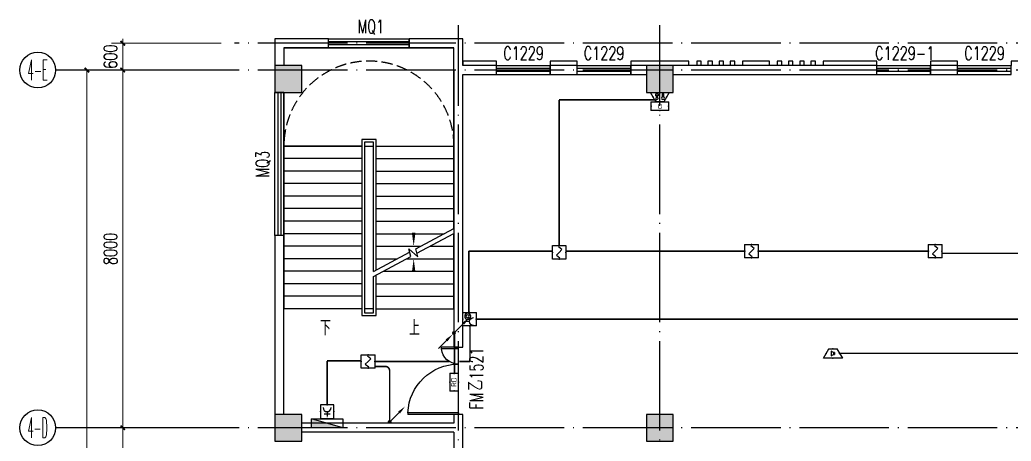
# Model space of a CAD drawing. Extents: x -124594 to 516503, y -3148 to 203159.
# Drawn here: x 263558 to 285708, y 33839 to 43262 of the extents above; entities that cross this region are included whole.
import ezdxf
from ezdxf.enums import TextEntityAlignment as Align

# ---------------------------------------------------------------- set-up
doc = ezdxf.new("R2010")
doc.units = 0
doc.header["$LTSCALE"] = 1000
doc.header["$MEASUREMENT"] = 0
doc.linetypes.add('DASH', pattern=[0.35, 0.25, -0.1])
doc.linetypes.add('DOTE', pattern=[2.42, 2, -0.2, 0.02, -0.2])
for name, color, linetype in [('AXIS', 3, 'Continuous'), ('AXIS_TEXT', 7, 'Continuous'), ('COLUMN', 9, 'Continuous'), ('DIM_SYMB', 3, 'Continuous'), ('DOOR_FIRE', 4, 'Continuous'), ('DOOR_FIRE_TEXT', 7, 'Continuous'), ('EQUIP-消防', 3, 'Continuous'), ('EQUIP_消火栓', 7, 'Continuous'), ('J-AXIS-轴线', 1, 'DOTE'), ('J-DOOR-窗', 8, 'Continuous'), ('J-STAIR-楼梯', 142, 'Continuous'), ('J-WALL-墙体', 2, 'Continuous'), ('LWIRE', 4, 'Continuous'), ('PUB_HATCH', 8, 'Continuous'), ('WINDOW_TEXT', 7, 'Continuous'), ('WIRE-消防', 222, 'Continuous'), ('WIRE-消防广播', 4, 'TG_BC'), ('WIRE-消防火灾监控', 6, 'Continuous'), ('WIRE-消防电话', 4, 'TG_F'), ('装饰柱', 7, 'Continuous')]:
    doc.layers.add(name, color=color, linetype=linetype)
doc.layers.add('建筑底图', color=8, linetype='Continuous', lineweight=5)
doc.styles.add('_TCH_AXIS', font='COMPLEX', dxfattribs={"bigfont": 'GBCBIG'})
doc.styles.add('_TCH_DIM', font='SIMPLEX', dxfattribs={"bigfont": 'GBCBIG'})
doc.styles.add('_TCH_DIM_T3', font='SIMPLEX', dxfattribs={"width": 0.705882, "bigfont": 'GBCBIG'})
doc.styles.add('_TCH_WINDOW', font='SIMPLEX', dxfattribs={"height": 3.5, "bigfont": 'GBCBIG'})
doc.styles.add('_TEL_ATTDEF', font='GBENOR', dxfattribs={"width": 0.8, "height": 3, "bigfont": 'GBCBIG'})
doc.styles.add('COMPLEX', font='COMPLEX')
doc.styles.get("Standard").update_dxf_attribs({"font": 'gbenor.shx', "bigfont": 'gbcbig.shx'})
doc.styles.add('TG_LINETYPE', font='SIMPLEX', dxfattribs={"width": 0.8, "height": 3, "bigfont": 'HZTXT'})
doc.linetypes.add('TG_BC', pattern='A,2,-0.85,["BC",TG_LINETYPE,S=0.1,R=0,X=-0.65,Y=-0.15],0', length=2.85)
doc.linetypes.add('TG_F', pattern='A,2,-0.4,["F",TG_LINETYPE,S=0.1,R=0,X=-0.28,Y=-0.15],0', length=2.4)
doc.dimstyles.new('_TCH_ARCH&&100', dxfattribs={"dimtxt": 297.5, "dimasz": 100, "dimexe": 250, "dimexo": 300, "dimgap": 126.25, "dimtad": 1, "dimdec": 0, "dimzin": 0, "dimdsep": 46, "dimtxsty": '_TCH_DIM_T3', "dimblk": 'ARCHTICK', "dimcen": 0.09, "dimclrt": 7, "dimazin": 2, "dimtfac": 1, "dimtdec": 0, "dimtix": 1, "dimtmove": 2, "dimatfit": 3, "dimfxl": 1, "dimtolj": 1, "dimtzin": 0, "dimarcsym": 0})

# ---------------------------------------------------------------- blocks, each defined once
blk = doc.blocks.new('_ArchTick')
at = {"color": 0, "linetype": 'ByBlock', "const_width": 0.4}
blk.add_lwpolyline([(-0.5, -0.5), (0.5, 0.5)], dxfattribs=at)
blk = doc.blocks.new('*D240')
at = {"layer": 'AXIS', "color": 0, "lineweight": -2, "transparency": 16777216}
for p, q in [((268058, 118791), (264808, 118791)), ((265058, 94791), (265058, 118791)), ((268058, 94791), (264808, 94791))]:
    blk.add_line(p, q, dxfattribs=at)
at = {"layer": 'Defpoints', "color": 0, "transparency": 16777216}
for p in [(265058, 118791), (268358, 118791), (268358, 94791)]:
    blk.add_point(p, dxfattribs=at)
at = {"layer": 'AXIS', "color": 0, "lineweight": -2, "transparency": 16777216, "xscale": 100, "yscale": 100, "zscale": 100}
for p, rotation in [((265058, 118791), 90), ((265058, 94791), 270)]:
    blk.add_blockref('_ArchTick', p, dxfattribs=dict(at, rotation=rotation))
at = {"layer": 'AXIS', "color": 7, "transparency": 16777216, "insert": (264783, 106791), "char_height": 297.5, "attachment_point": 5, "rotation": 90, "style": '_TCH_DIM_T3'}
blk.add_mtext('\\A1;24000', dxfattribs=at)
blk = doc.blocks.new('*D245')
at = {"layer": 'AXIS', "color": 0, "lineweight": -2, "transparency": 16777216}
for p, q in [((268058, 110791), (265608, 110791)), ((265858, 107891), (265858, 110791)), ((268058, 107891), (265608, 107891))]:
    blk.add_line(p, q, dxfattribs=at)
at = {"layer": 'Defpoints', "color": 0, "transparency": 16777216}
for p in [(265858, 110791), (268358, 110791), (268358, 107891)]:
    blk.add_point(p, dxfattribs=at)
at = {"layer": 'AXIS', "color": 0, "lineweight": -2, "transparency": 16777216, "xscale": 100, "yscale": 100, "zscale": 100}
for p, rotation in [((265858, 110791), 90), ((265858, 107891), 270)]:
    blk.add_blockref('_ArchTick', p, dxfattribs=dict(at, rotation=rotation))
at = {"layer": 'AXIS', "color": 7, "transparency": 16777216, "insert": (265583, 109341), "char_height": 297.5, "attachment_point": 5, "rotation": 90, "style": '_TCH_DIM_T3'}
blk.add_mtext('\\A1;2900', dxfattribs=at)
blk = doc.blocks.new('*D246')
at = {"layer": 'AXIS', "color": 0, "lineweight": -2, "transparency": 16777216}
for p, q in [((268058, 118791), (265608, 118791)), ((265858, 110791), (265858, 118791)), ((268058, 110791), (265608, 110791))]:
    blk.add_line(p, q, dxfattribs=at)
at = {"layer": 'Defpoints', "color": 0, "transparency": 16777216}
for p in [(265858, 118791), (268358, 118791), (268358, 110791)]:
    blk.add_point(p, dxfattribs=at)
at = {"layer": 'AXIS', "color": 0, "lineweight": -2, "transparency": 16777216, "xscale": 100, "yscale": 100, "zscale": 100}
for p, rotation in [((265858, 118791), 90), ((265858, 110791), 270)]:
    blk.add_blockref('_ArchTick', p, dxfattribs=dict(at, rotation=rotation))
at = {"layer": 'AXIS', "color": 7, "transparency": 16777216, "insert": (265583, 114791), "char_height": 297.5, "attachment_point": 5, "rotation": 90, "style": '_TCH_DIM_T3'}
blk.add_mtext('\\A1;8000', dxfattribs=at)
blk = doc.blocks.new('*D247')
at = {"layer": 'AXIS', "color": 0, "lineweight": -2, "transparency": 16777216}
for p, q in [((268058, 119391), (265608, 119391)), ((265858, 119391), (265858, 119491)), ((265858, 118791), (265858, 119391)), ((268058, 118791), (265608, 118791)), ((265858, 118791), (265858, 118691))]:
    blk.add_line(p, q, dxfattribs=at)
at = {"layer": 'Defpoints', "color": 0, "transparency": 16777216}
for p in [(265858, 119391), (268358, 119391), (268358, 118791)]:
    blk.add_point(p, dxfattribs=at)
at = {"layer": 'AXIS', "color": 0, "lineweight": -2, "transparency": 16777216, "xscale": 100, "yscale": 100, "zscale": 100}
for p, rotation in [((265858, 119391), 270), ((265858, 118791), 90)]:
    blk.add_blockref('_ArchTick', p, dxfattribs=dict(at, rotation=rotation))
at = {"layer": 'AXIS', "color": 7, "transparency": 16777216, "insert": (265583, 119091), "char_height": 297.5, "attachment_point": 5, "rotation": 90, "style": '_TCH_DIM_T3'}
blk.add_mtext('\\A1;600', dxfattribs=at)
blk = doc.blocks.new('_FZH')
blk.add_lwpolyline([(-0.5, -0.5), (0.5, -0.5), (0.5, 0.5), (-0.5, 0.5)], close=True)
at = {"layer": 'PUB_HATCH'}
blk.add_solid([(-0.5, -0.5), (0.5, -0.5), (-0.5, 0.5), (0.5, 0.5)], dxfattribs=at)
blk = doc.blocks.new('$TCHSYS$WIN2D')
for p, q in [((-0.5, 0.5), (0.5, 0.5)), ((-0.5, 0.5), (-0.5, -0.5)), ((0.5, 0.5), (0.5, -0.5)), ((0.5, 0.1667), (-0.5, 0.1667)), ((0.5, -0.1667), (-0.5, -0.1667)), ((-0.5, -0.5), (0.5, -0.5))]:
    blk.add_line(p, q)
blk = doc.blocks.new('$DorLib2D$00000225')
at = {"color": 0}
for p, q in [((0.475, -0.001), (0.475, 0.752)), ((0.475, 0.752), (0.5, 0.752)), ((0.5, -0.001), (0.5, 0.752)), ((-0.5, 0), (-0.5, 0.252)), ((-0.475, 0.252), (-0.5, 0.252)), ((-0.475, 0), (-0.475, 0.252)), ((-0.475, 0), (-0.5, 0)), ((0.475, -0.001), (0.5, -0.001))]:
    blk.add_line(p, q, dxfattribs=at)
for centre, radius, start, end in [((0.505, -0.002), 0.755, 92.2493, 179.7238), ((-0.501, 0.003), 0.251, 359.7899, 84.0974)]:
    blk.add_arc(centre, radius, start, end, dxfattribs=at)
blk = doc.blocks.new('_AXISO')
blk.add_circle((0, 0), 0.5)
at = {"layer": 'AXIS_TEXT', "style": 'COMPLEX', "width": 1.041667}
blk.add_attdef('A', text='', height=0.56, dxfattribs=at).set_placement((-0.25, -0.28), (0.25, -0.28), align=Align.FIT)
blk = doc.blocks.new('$Equip$00002649')
for p, q in [((-0.5, 0.5), (-0.5, -0.5)), ((0.5, 0.5), (-0.5, 0.5)), ((-0.2, 0.2), (0.05, 0.4)), ((0, 0), (-0.2, 0.2)), ((0, 0), (0.2, -0.2)), ((0.5, -0.5), (0.5, 0.5)), ((-0.5, -0.5), (0.5, -0.5)), ((0.2, -0.2), (-0.05, -0.4))]:
    blk.add_line(p, q)
at = {"const_width": 0.0667}
blk.add_lwpolyline([(-0.5, 0.5), (0.5, 0.5), (0.5, -0.5), (-0.5, -0.5), (-0.5, 0.5), (0.5, 0.5)], dxfattribs=at)
for p in [(-0.5, 0), (0, 0.5), (0.5, 0), (0, -0.5)]:
    blk.add_point(p)
at = {"color": 7, "flags": 1}
for tag, height, p in [('A', 0.00002, (0, 0)), ('B', 0.4, (0.762, -0.208))]:
    blk.add_attdef(tag, text='', height=height, dxfattribs=at).set_placement(p, align=Align.MIDDLE_CENTER)
blk = doc.blocks.new('$equip$00002679')
for p, q in [((-0.3, 0.699), (-0.703, 0)), ((-0.703, 0), (0.703, 0)), ((-0.264, 0.249), (-0.304, 0.569)), ((-0.304, 0.569), (-0.128, 0.489)), ((-0.304, 0.249), (-0.304, 0.113)), ((-0.128, 0.249), (-0.304, 0.249)), ((-0.304, 0.113), (-0.128, 0.113)), ((0.3, 0.699), (-0.3, 0.699)), ((0.3, 0.699), (-0.3, 0.699)), ((-0.128, 0.489), (-0.168, 0.249)), ((-0.128, 0.113), (-0.128, 0.249)), ((0, 0.699), (0, 0)), ((0.174, 0.11), (0.174, 0.338)), ((0.294, 0.11), (0.174, 0.11)), ((0.294, 0.338), (0.294, 0.11)), ((0.703, 0), (0.3, 0.699))]:
    blk.add_line(p, q)
at = {"const_width": 0.0667}
for points in [[(-0.299, 0.699), (0.301, 0.699), (0.703, 0), (-0.702, 0), (-0.299, 0.699), (0.301, 0.699)], [(-0.3, 0.699), (0.3, 0.699), (0.703, 0), (-0.703, 0), (-0.3, 0.699), (0.3, 0.699)]]:
    blk.add_lwpolyline(points, dxfattribs=at)
blk.add_circle((0.234, 0.43), 0.111)
for p in [(-0.501, 0.349), (0, 0.699), (0, 0), (0.502, 0.349)]:
    blk.add_point(p)
at = {"color": 7, "flags": 1}
for tag, height, p in [('A', 0.00002, (0, 0)), ('B', 0.4, (0.961, 0.299))]:
    blk.add_attdef(tag, text='', height=height, dxfattribs=at).set_placement(p, align=Align.MIDDLE_CENTER)
blk = doc.blocks.new('$equip$00002655')
for p, q in [((-0.5, 1), (-0.5, 0)), ((0.5, 1), (-0.5, 1)), ((0.5, 0), (0.5, 1)), ((-0.5, 0), (0.5, 0)), ((-0.169, 0.5), (-0.169, 0.15))]:
    blk.add_line(p, q)
at = {"const_width": 0.0667}
blk.add_lwpolyline([(-0.5, 1), (0.5, 1), (0.5, 0), (-0.5, 0), (-0.5, 1), (0.5, 1)], dxfattribs=at)
for radius in [0.226, 0.113]:
    blk.add_circle((0.227, 0.36), radius)
blk.add_arc((-0.169, 0.8), 0.3, 180, 0)
for p in [(0, 1), (-0.5, 0.5), (0, 0), (0.5, 0.5)]:
    blk.add_point(p)
at = {"color": 7, "flags": 1}
for tag, height, p in [('A', 0.00002, (0, 0)), ('B', 0.4, (0.762, 0.292))]:
    blk.add_attdef(tag, text='', height=height, dxfattribs=at).set_placement(p, align=Align.MIDDLE_CENTER)
blk = doc.blocks.new('$equip$00002786')
for p, q in [((0.65, 0.65), (-0.65, 0.65)), ((-0.65, 0.65), (-0.65, 0)), ((-0.65, 0), (0.65, 0)), ((0.65, 0), (0.65, 0.65))]:
    blk.add_line(p, q)
at = {"const_width": 0.0667}
blk.add_lwpolyline([(-0.65, 0.65), (0.65, 0.65), (0.65, 0), (-0.65, 0), (-0.65, 0.65), (0.65, 0.65)], dxfattribs=at)
for p in [(-0.65, 0.325), (0, 0.65), (0, 0), (0.65, 0.325)]:
    blk.add_point(p)
at = {"color": 7}
blk.add_attdef('$TEXT$', text='', height=0.4, dxfattribs=at).set_placement((0.006, 0.343), align=Align.MIDDLE_CENTER)
at = {"color": 7, "flags": 1}
for tag, p in [('A', (0, 0)), ('B', (0.905, 0.246))]:
    blk.add_attdef(tag, text='', height=0.4, dxfattribs=at).set_placement(p, align=Align.MIDDLE_CENTER)
blk = doc.blocks.new('$equip$00002677')
for p, q in [((-0.3, 0.699), (-0.703, 0)), ((-0.703, 0), (0.703, 0)), ((0.3, 0.699), (-0.3, 0.699)), ((-0.117, 0.421), (-0.117, 0.26)), ((-0.117, 0.421), (-0.036, 0.421)), ((-0.036, 0.26), (-0.117, 0.26)), ((-0.036, 0.421), (0.118, 0.503)), ((-0.036, 0.421), (-0.036, 0.26)), ((0.118, 0.173), (-0.036, 0.26)), ((0.118, 0.503), (0.118, 0.173)), ((0.703, 0), (0.3, 0.699))]:
    blk.add_line(p, q)
at = {"const_width": 0.0667}
blk.add_lwpolyline([(-0.3, 0.699), (0.3, 0.699), (0.703, 0), (-0.703, 0), (-0.3, 0.699), (0.3, 0.699)], dxfattribs=at)
blk.add_lwpolyline([(-0.3, 0.699), (0.3, 0.699), (0.703, 0), (-0.703, 0), (-0.3, 0.699), (0.3, 0.699)], dxfattribs=at)
for p in [(-0.501, 0.349), (0, 0.699), (0, 0), (0.502, 0.349)]:
    blk.add_point(p)
at = {"color": 7, "flags": 1}
for tag, height, p in [('A', 0.00002, (0, 0)), ('B', 0.4, (0.961, 0.299))]:
    blk.add_attdef(tag, text='', height=height, dxfattribs=at).set_placement(p, align=Align.MIDDLE_CENTER)
blk = doc.blocks.new('$TelecSys$00000079')
for p, q in [((0.7, 0.7), (0, 0)), ((0.104, 0.104), (0.104, 0.104)), ((-0.104, -0.104), (-0.104, -0.104))]:
    blk.add_line(p, q)
at = {"const_width": 0.142}
blk.add_lwpolyline([(-0.071, 0, 1), (0.071, 0, 1)], format="xyb", close=True, dxfattribs=at)
blk.add_solid([(0.63, 0.77), (0.77, 0.63), (1.15, 1.15)])
at = {"width": 0.8, "flags": 9}
blk.add_attdef('A', (0, 0), '', height=0.00002, dxfattribs=at)
blk = doc.blocks.new('$equip$00002656')
for p, q in [((-0.5, 1), (-0.5, 0)), ((0.5, 1), (-0.5, 1)), ((0.5, 0), (0.5, 1)), ((-0.5, 0), (0.5, 0)), ((-0.219, 0.331), (0.222, 0.331)), ((0, 0.5), (0, 0.15))]:
    blk.add_line(p, q)
at = {"const_width": 0.0667}
blk.add_lwpolyline([(-0.5, 1), (0.5, 1), (0.5, 0), (-0.5, 0), (-0.5, 1), (0.5, 1)], dxfattribs=at)
blk.add_arc((0, 0.8), 0.3, 180, 0)
for p in [(0, 1), (-0.5, 0.5), (0, 0), (0.5, 0.5)]:
    blk.add_point(p)
at = {"color": 7, "flags": 1}
for tag, height, p in [('A', 0.00002, (0, 0)), ('B', 0.4, (0.762, 0.292))]:
    blk.add_attdef(tag, text='', height=height, dxfattribs=at).set_placement(p, align=Align.MIDDLE_CENTER)
blk = doc.blocks.new('$equip$00002771')
for p, q in [((-0.65, 0.65), (-0.65, 0)), ((0.65, 0.65), (-0.65, 0.65)), ((-0.65, 0), (0.65, 0)), ((0.65, 0), (0.65, 0.65))]:
    blk.add_line(p, q)
at = {"const_width": 0.0667}
blk.add_lwpolyline([(-0.65, 0.65), (-0.65, 0), (0.65, 0), (0.65, 0.65), (-0.65, 0.65), (-0.65, 0)], dxfattribs=at)
for p in [(-0.65, 0.325), (0, 0.65), (0, 0), (0.65, 0.325)]:
    blk.add_point(p)
at = {"color": 7}
blk.add_attdef('$TEXT$', text='', height=0.4, dxfattribs=at).set_placement((0.006, 0.343), align=Align.MIDDLE_CENTER)
at = {"color": 7, "flags": 1}
for tag, height, p in [('A', 0.00002, (0, 0)), ('B', 0.4, (0.905, 0.246))]:
    blk.add_attdef(tag, text='', height=height, dxfattribs=at).set_placement(p, align=Align.MIDDLE_CENTER)
blk = doc.blocks.new('$TelecSys$00000081')
for p, q in [((0.104, 0.104), (0.104, 0.104)), ((-1.15, -1.15), (-0.55, -0.55)), ((-0.104, -0.104), (-0.104, -0.104))]:
    blk.add_line(p, q)
at = {"const_width": 0.142}
blk.add_lwpolyline([(0.071, 0, 1), (-0.071, 0, 1)], format="xyb", close=True, dxfattribs=at)
blk.add_solid([(-0.62, -0.48), (-0.48, -0.62), (-0.1, -0.1)])
at = {"width": 0.8, "flags": 9}
blk.add_attdef('A', (0, 0), '', height=0.00002, rotation=180, dxfattribs=at)
blk = doc.blocks.new('$TwtSys$00000434')
for p, q in [((-0.5, 0.5), (-0.5, -0.5)), ((-0.5, -0.5), (0.5, 0.5)), ((0.5, 0.5), (-0.5, 0.5)), ((0.5, -0.5), (0.5, 0.5)), ((-0.5, -0.5), (0.5, -0.5))]:
    blk.add_line(p, q)
blk.add_solid([(0.5, -0.5), (0.5, 0.5), (-0.5, -0.5)])
blk = doc.blocks.new('HASGGEWS')
at = {"layer": 'AXIS', "color": 8}
for p, q in [((268358.3, 118790.8), (264358.3, 118790.8)), ((268358.3, 110790.8), (264358.3, 110790.8))]:
    blk.add_line(p, q, dxfattribs=at)
at = {"layer": 'DIM_SYMB', "color": 8}
for points in [[(270358.3, 113310.8, 0, 0, 0), (270358.3, 118190.8, 0, 0, 0), (272358.3, 118190.8, 0, 0, 0), (272358.3, 114850.8, 0, 80, 0), (272358.3, 115150.8, 0, 0, 0)], [(272358.3, 113310.8, 0, 0, 0), (272358.3, 114570.8, 0, 80, 0), (272358.3, 114270.8, 0, 0, 0)]]:
    blk.add_lwpolyline(points, format="xyseb", dxfattribs=at)
at = {"layer": 'J-AXIS-轴线', "color": 8}
for p, q in [((273358.3, 93790.8), (273358.3, 119790.8)), ((277858.3, 93790.8), (277858.3, 119790.8)), ((316858.3, 119390.8), (268358.3, 119390.8)), ((316858.3, 118790.8), (268358.3, 118790.8)), ((316858.3, 110790.8), (268358.3, 110790.8))]:
    blk.add_line(p, q, dxfattribs=at)
at = {"layer": 'J-STAIR-楼梯', "color": 8}
for p, q in [((273258.3, 119290.8), (269458.3, 119290.8)), ((269458.3, 119290.8), (269458.3, 118890.8)), ((273258.3, 117090.8), (273258.3, 119290.8)), ((269458.3, 118290.8), (269458.3, 117090.8)), ((271518.3, 117240.8), (271198.3, 117240.8)), ((271198.3, 117240.8), (271198.3, 113300.8)), ((271458.3, 117180.8), (271258.3, 117180.8)), ((271258.3, 117180.8), (271258.3, 113360.8)), ((271458.3, 114285), (271458.3, 117180.8)), ((271518.3, 114317.2), (271518.3, 117240.8)), ((269458.3, 117090.8), (269458.3, 113450.8)), ((271198.3, 117090.8), (269458.3, 117090.8)), ((269458.3, 117090.8), (271198.3, 117090.8)), ((271258.3, 117090.8), (271258.3, 113450.8)), ((271258.3, 117090.8), (271458.3, 117090.8)), ((271458.3, 114285), (271458.3, 117090.8)), ((271518.3, 117090.8), (273258.3, 117090.8)), ((271518.3, 117090.8), (273258.3, 117090.8)), ((273258.3, 115250), (273258.3, 117090.8)), ((271198.3, 116810.8), (269458.3, 116810.8)), ((271518.3, 116810.8), (273258.3, 116810.8)), ((271198.3, 116530.8), (269458.3, 116530.8)), ((271518.3, 116530.8), (273258.3, 116530.8)), ((271198.3, 116250.8), (269458.3, 116250.8)), ((271518.3, 116250.8), (273258.3, 116250.8)), ((271198.3, 115970.8), (269458.3, 115970.8)), ((271518.3, 115970.8), (273258.3, 115970.8)), ((271198.3, 115690.8), (269458.3, 115690.8)), ((271518.3, 115690.8), (273258.3, 115690.8)), ((271198.3, 115410.8), (269458.3, 115410.8)), ((271518.3, 115410.8), (273258.3, 115410.8)), ((272408.1, 114794.2), (273258.3, 115250)), ((271198.3, 115130.8), (269458.3, 115130.8)), ((271518.3, 115130.8), (273035.9, 115130.8)), ((272431.7, 114693.4), (273258.3, 115136.6)), ((273247.6, 115130.8), (273258.3, 115130.8)), ((273258.3, 113450.8), (273258.3, 115136.6)), ((271198.3, 114850.8), (269458.3, 114850.8)), ((271518.3, 114850.8), (272513.6, 114850.8)), ((272291, 114617.9), (272250.2, 114791.7)), ((272250.2, 114791.7), (272450.7, 114612.4)), ((272450.7, 114612.4), (272408.1, 114794.2)), ((272725.3, 114850.8), (273258.3, 114850.8)), ((271198.3, 114570.8), (269458.3, 114570.8)), ((271458.3, 114285), (272267.3, 114718.7)), ((271458.3, 114171.6), (272291, 114617.9)), ((271518.3, 114570.8), (271991.4, 114570.8)), ((272203, 114570.8), (273258.3, 114570.8)), ((271198.3, 114290.8), (269458.3, 114290.8)), ((271458.3, 113450.8), (271458.3, 114171.6)), ((271458.3, 113360.8), (271458.3, 114171.6)), ((271518.3, 113300.8), (271518.3, 114203.7)), ((271680.7, 114290.8), (273258.3, 114290.8)), ((271198.3, 114010.8), (269458.3, 114010.8)), ((271518.3, 114010.8), (273258.3, 114010.8)), ((271198.3, 113730.8), (269458.3, 113730.8)), ((271518.3, 113730.8), (273258.3, 113730.8)), ((271198.3, 113450.8), (269458.3, 113450.8)), ((271458.3, 113450.8), (271258.3, 113450.8)), ((271518.3, 113450.8), (273258.3, 113450.8)), ((271198.3, 113300.8), (271518.3, 113300.8)), ((271258.3, 113360.8), (271458.3, 113360.8))]:
    blk.add_line(p, q, dxfattribs=at)
at = {"layer": 'J-STAIR-楼梯', "color": 8, "linetype": 'DASH'}
blk.add_arc((271358.3, 117090.8), 1900, 0, 180, dxfattribs=at)
at = {"layer": 'J-WALL-墙体', "color": 8}
for p, q in [((270458.3, 119490.8), (269258.3, 119490.8)), ((269258.3, 119490.8), (269258.3, 118890.8)), ((270458.3, 119290.8), (270458.3, 119490.8)), ((273458.3, 119490.8), (272258.3, 119490.8)), ((272258.3, 119490.8), (272258.3, 119290.8)), ((273458.3, 118890.8), (273458.3, 119490.8)), ((269458.3, 119290.8), (270458.3, 119290.8)), ((269458.3, 119290.8), (269458.3, 118890.8)), ((272258.3, 119290.8), (273258.3, 119290.8)), ((273258.3, 118790.8), (273258.3, 119290.8)), ((273258.3, 118790.8), (273258.3, 112590.8)), ((274208.3, 118890.8), (273458.3, 118890.8)), ((274208.3, 118690.8), (274208.3, 118890.8)), ((276008.3, 118890.8), (275408.3, 118890.8)), ((275408.3, 118890.8), (275408.3, 118690.8)), ((276008.3, 118690.8), (276008.3, 118890.8)), ((277558.3, 118890.8), (277208.3, 118890.8)), ((277208.3, 118890.8), (277208.3, 118690.8)), ((282708.3, 118890.8), (278158.3, 118890.8)), ((282708.3, 118690.8), (282708.3, 118890.8)), ((284508.3, 118890.8), (283908.3, 118890.8)), ((283908.3, 118890.8), (283908.3, 118690.8)), ((284508.3, 118690.8), (284508.3, 118890.8)), ((273458.3, 118690.8), (274208.3, 118690.8)), ((273458.3, 112590.8), (273458.3, 118690.8)), ((275408.3, 118690.8), (276008.3, 118690.8)), ((277208.3, 118690.8), (277558.3, 118690.8)), ((278158.3, 118690.8), (282708.3, 118690.8)), ((283908.3, 118690.8), (284508.3, 118690.8)), ((269458.3, 115090.8), (269258.3, 115090.8)), ((269258.3, 115090.8), (269258.3, 111090.8)), ((269458.3, 111090.8), (269458.3, 115090.8)), ((273258.3, 112590.8), (273458.3, 112590.8)), ((273458.3, 111090.8), (273258.3, 111090.8)), ((273258.3, 111090.8), (273258.3, 110890.8)), ((273458.3, 110790.8), (273458.3, 111090.8)), ((273258.3, 110890.8), (269858.3, 110890.8)), ((273458.3, 109915.8), (273458.3, 110790.8)), ((273258.3, 110690.8), (269858.3, 110690.8)), ((273258.3, 110690.8), (273258.3, 109915.8))]:
    blk.add_line(p, q, dxfattribs=at)
at = {"layer": '装饰柱', "color": 8}
for points in [[(274208.3, 118890.8), (274208.3, 118990.8), (273458.3, 118990.8), (273458.3, 118890.8)], [(276008.3, 118890.8), (276008.3, 118990.8), (275408.3, 118990.8), (275408.3, 118890.8)], [(278508.3, 118890.8), (278508.3, 118990.8), (277208.3, 118990.8), (277208.3, 118890.8)], [(278783.3, 118890.8), (278783.3, 118990.8), (278683.3, 118990.8), (278683.3, 118890.8)], [(279033.3, 118890.8), (279033.3, 118990.8), (278933.3, 118990.8), (278933.3, 118890.8)], [(279283.3, 118890.8), (279283.3, 118990.8), (279183.3, 118990.8), (279183.3, 118890.8)], [(279533.3, 118890.8), (279533.3, 118990.8), (279433.3, 118990.8), (279433.3, 118890.8)], [(280308.3, 118890.8), (280308.3, 118990.8), (279708.3, 118990.8), (279708.3, 118890.8)], [(280583.3, 118890.8), (280583.3, 118990.8), (280483.3, 118990.8), (280483.3, 118890.8)], [(280833.3, 118890.8), (280833.3, 118990.8), (280733.3, 118990.8), (280733.3, 118890.8)], [(281083.3, 118890.8), (281083.3, 118990.8), (280983.3, 118990.8), (280983.3, 118890.8)], [(281333.3, 118890.8), (281333.3, 118990.8), (281233.3, 118990.8), (281233.3, 118890.8)], [(282708.3, 118890.8), (282708.3, 118990.8), (281508.3, 118990.8), (281508.3, 118890.8)], [(284508.3, 118890.8), (284508.3, 118990.8), (283908.3, 118990.8), (283908.3, 118890.8)], [(287008.3, 118890.8), (287008.3, 118990.8), (285708.3, 118990.8), (285708.3, 118890.8)]]:
    blk.add_lwpolyline(points, dxfattribs=at)
at = {"layer": 'AXIS', "color": 8}
ref = blk.add_blockref('_AXISO', (263958.3, 118790.8), dxfattribs=dict(at, xscale=800, yscale=800, zscale=800))
ref.add_attrib('A', '4-E', dxfattribs={"layer": 'AXIS_TEXT', "color": 8, "height": 452.55, "style": '_TCH_AXIS', "width": 0.333333}).set_placement((263732.1, 118564.5), (264184.6, 118564.5), align=Align.FIT)
ref = blk.add_blockref('_AXISO', (263958.3, 110790.8), dxfattribs=dict(at, xscale=800, yscale=800, zscale=800))
ref.add_attrib('A', '4-D', dxfattribs={"layer": 'AXIS_TEXT', "color": 8, "height": 452.55, "style": '_TCH_AXIS', "width": 0.328125}).set_placement((263732.1, 110564.5), (264184.6, 110564.5), align=Align.FIT)
at = {"layer": 'COLUMN', "color": 8, "xscale": 600, "yscale": 600, "zscale": 600, "rotation": 90}
for p in [(269558.3, 118590.8), (277858.3, 118590.8), (269558.3, 110790.8), (277858.3, 110790.8)]:
    blk.add_blockref('_FZH', p, dxfattribs=at)
at = {"layer": 'DOOR_FIRE', "color": 8, "xscale": -1500, "yscale": 1500, "zscale": 200, "rotation": 90}
blk.add_blockref('$DorLib2D$00000225', (273358.3, 111840.8), dxfattribs=at)
at = {"layer": 'J-DOOR-窗', "color": 8}
ref = blk.add_blockref('$TCHSYS$WIN2D', (271358.3, 119390.8), dxfattribs=dict(at, xscale=-1800, yscale=200, zscale=200, rotation=180))
ref.add_attrib('A', 'MQ1', (271103.3, 119617), dxfattribs={"layer": 'WINDOW_TEXT', "color": 8, "height": 297.5, "style": '_TCH_WINDOW', "width": 0.705882})
ref = blk.add_blockref('$TCHSYS$WIN2D', (274808.3, 118790.8), dxfattribs=dict(at, xscale=-1200, yscale=200, zscale=200, rotation=180))
ref.add_attrib('A', 'C1229', (274358.3, 119017), dxfattribs={"layer": 'WINDOW_TEXT', "color": 8, "height": 297.5, "style": '_TCH_WINDOW', "width": 0.705882})
ref = blk.add_blockref('$TCHSYS$WIN2D', (276608.3, 118790.8), dxfattribs=dict(at, xscale=-1200, yscale=200, zscale=200, rotation=180))
ref.add_attrib('A', 'C1229', (276158.3, 119017), dxfattribs={"layer": 'WINDOW_TEXT', "color": 8, "height": 297.5, "style": '_TCH_WINDOW', "width": 0.705882})
ref = blk.add_blockref('$TCHSYS$WIN2D', (283308.3, 118790.8), dxfattribs=dict(at, xscale=-1200, yscale=200, zscale=200, rotation=180))
ref.add_attrib('A', 'C1229-1', (282668.3, 119017), dxfattribs={"layer": 'WINDOW_TEXT', "color": 8, "height": 297.5, "style": '_TCH_WINDOW', "width": 0.705882})
ref = blk.add_blockref('$TCHSYS$WIN2D', (285108.3, 118790.8), dxfattribs=dict(at, xscale=-1200, yscale=200, zscale=200, rotation=180))
ref.add_attrib('A', 'C1229', (284658.3, 119017), dxfattribs={"layer": 'WINDOW_TEXT', "color": 8, "height": 297.5, "style": '_TCH_WINDOW', "width": 0.705882})
ref = blk.add_blockref('$TCHSYS$WIN2D', (269358.3, 116690.8), dxfattribs=dict(at, xscale=-3200, yscale=200, zscale=200, rotation=270))
ref.add_attrib('A', 'MQ3', (269132.1, 116390.8), dxfattribs={"layer": 'WINDOW_TEXT', "color": 8, "height": 297.5, "rotation": 90, "style": '_TCH_WINDOW', "width": 0.705882})
at = {"layer": 'DIM_SYMB', "color": 7, "style": '_TCH_DIM'}
for s, p in [('下', (270263.4, 112855.8)), ('上', (272254.1, 112855.8))]:
    blk.add_text(s, height=337.6, dxfattribs=at).set_placement(p)
at = {"layer": 'DOOR_FIRE_TEXT', "color": 8, "style": '_TCH_WINDOW', "width": 0.705882}
for s, p in [('1521', (273908.3, 111868.7)), ('FM', (273908.3, 111202.9))]:
    blk.add_text(s, height=297.5, rotation=90, dxfattribs=at).set_placement(p)
at = {"layer": 'DOOR_FIRE_TEXT', "color": 8, "style": '_TCH_WINDOW'}
blk.add_text('乙', height=337.6, rotation=90, dxfattribs=at).set_placement((273908.3, 111622.9))
at = {"layer": 'AXIS', "color": 8}
for p1, p2, distance, picture, middle in [((268358.3, 118790.8), (268358.3, 119390.8), 2500, '*D247', (265583.3, 119090.8)), ((268358.3, 94790.8), (268358.3, 118790.8), 3300, '*D240', (264783.3, 106790.8)), ((268358.3, 110790.8), (268358.3, 118790.8), 2500, '*D246', (265583.3, 114790.8)), ((268358.3, 107890.8), (268358.3, 110790.8), 2500, '*D245', (265583.3, 109340.8))]:
    dim = blk.add_aligned_dim(p1=p1, p2=p2, distance=distance, dimstyle='_TCH_ARCH&&100', dxfattribs=at)
    dim.commit()
    dim.dimension.update_dxf_attribs({"geometry": picture, "text_midpoint": middle})

msp = doc.modelspace()

# ---------------------------------------------------------------- linework, layer by layer
at = {"layer": 'WIRE-消防', "const_width": 35}
for points in [[(275608, 38212), (275608, 41471)], [(277626, 41471), (275608, 41471)], [(277686, 41471), (277626, 41471)], [(277740, 41477), (277698, 41472)], [(275458, 38089), (273589, 38089)], [(273589, 38089), (273589, 36715)], [(279758, 38089), (275758, 38089)], [(283858, 38089), (280058, 38089)], [(288258, 38039), (284158, 38039)], [(273617, 35619), (273617, 36404)], [(270423, 34649), (270423, 35634)], [(270423, 35634), (271188, 35634)], [(273156, 35619), (271488, 35619)], [(271722, 35511), (271488, 35511)], [(273617, 35619), (273381, 35619)], [(271822, 34270), (271822, 35411)]]:
    msp.add_lwpolyline(points, dxfattribs=at)
for points in [[(277698, 41472, -0.030339), (277686, 41471)], [(271722, 35511, -0.414214), (271822, 35411)]]:
    msp.add_lwpolyline(points, format="xyb", dxfattribs=at)
at = {"layer": 'WIRE-消防广播', "const_width": 35}
msp.add_lwpolyline([(296575, 35803), (281876, 35803)], dxfattribs=at)
at = {"layer": 'WIRE-消防火灾监控', "const_width": 35}
msp.add_lwpolyline([(273268, 35354), (273268, 36239)], dxfattribs=at)
at = {"layer": 'WIRE-消防电话', "const_width": 35}
msp.add_lwpolyline([(273758, 36565), (311458, 36565)], dxfattribs=at)

# ---------------------------------------------------------------- block references
at = {"layer": 'EQUIP-消防', "xscale": -300, "yscale": 300, "zscale": 300}
for name, p, rotation in [('$equip$00002679', (277858, 41639), 180), ('$equip$00002655', (273458, 36565), 270.0000000000002)]:
    msp.add_blockref(name, p, dxfattribs=dict(at, rotation=rotation))
at = {"layer": 'EQUIP-消防'}
ref = msp.add_blockref('$equip$00002786', (277859, 41429), dxfattribs=dict(at, xscale=-300, yscale=300, zscale=300, rotation=180))
ref.add_attrib('$TEXT$', 'O', dxfattribs={"layer": '0', "color": 7, "height": 120, "style": '_TEL_ATTDEF'}).set_placement((277860, 41326), align=Align.MIDDLE_CENTER)
at = {"layer": 'EQUIP-消防', "yscale": 300, "zscale": 300}
for name, p, xscale in [('$Equip$00002649', (275608, 38062), -300), ('$Equip$00002649', (279908, 38089), -300), ('$Equip$00002649', (284008, 38089), -300), ('$equip$00002677', (281725, 35698), -300), ('$Equip$00002649', (271338, 35619), -300), ('$equip$00002656', (270423, 34349), 300)]:
    msp.add_blockref(name, p, dxfattribs=dict(at, xscale=xscale))
at = {"layer": 'EQUIP-消防'}
ref = msp.add_blockref('$equip$00002771', (273358, 35159), dxfattribs=dict(at, xscale=300, yscale=300, zscale=300, rotation=90))
ref.add_attrib('$TEXT$', 'RD', dxfattribs={"layer": '0', "color": 7, "height": 120, "rotation": 90, "style": '_TEL_ATTDEF'}).set_placement((273255, 35161), align=Align.MIDDLE_CENTER)
at = {"layer": 'EQUIP_消火栓', "xscale": 700, "yscale": -200, "zscale": 700, "rotation": 180}
msp.add_blockref('$TwtSys$00000434', (270423, 34239), dxfattribs=at)
at = {"layer": 'LWIRE', "xscale": 300, "yscale": 300, "zscale": 300}
for name, p in [('$TelecSys$00000079', (273258, 36258)), ('$TelecSys$00000081', (273258, 36258)), ('$TelecSys$00000079', (271822, 34270))]:
    msp.add_blockref(name, p, dxfattribs=at)
at = {"layer": '建筑底图'}
msp.add_blockref('HASGGEWS', (0, -76652), dxfattribs=at)

doc.saveas('drawing.dxf')
